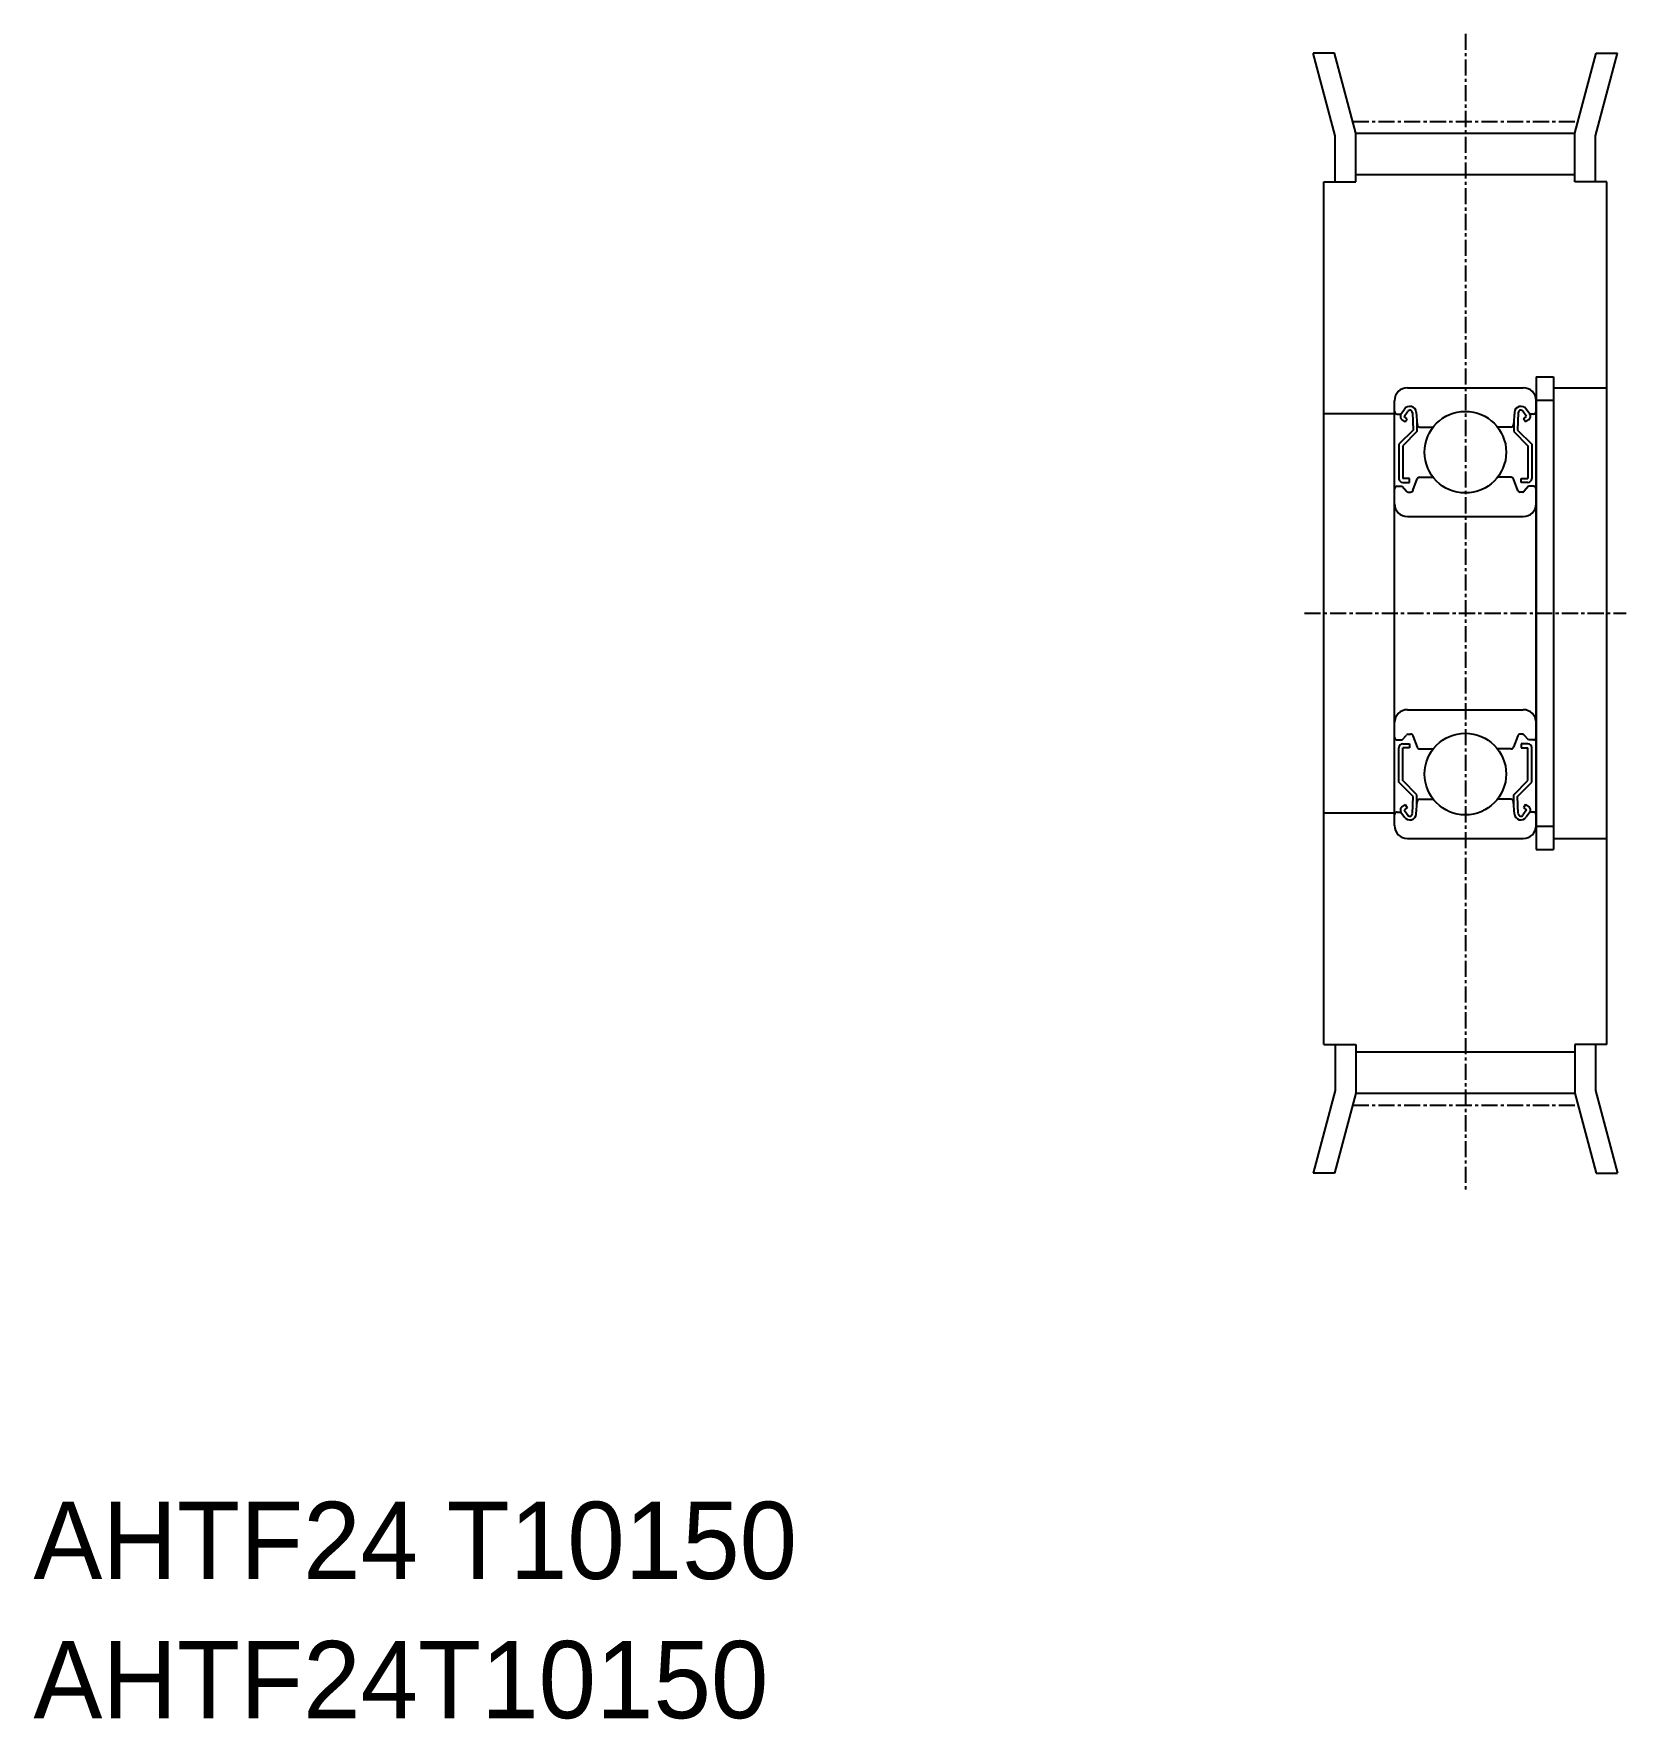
# Model space of a CAD drawing. Extents: x -286 to -162, y -61 to 70.
import ezdxf

# ---------------------------------------------------------------- set-up
doc = ezdxf.new("R2010")
doc.units = 0
doc.linetypes.add('CENTER', pattern=[2, 1.25, -0.25, 0.25, -0.25])
doc.layers.get('0').update_dxf_attribs({"linetype": 'CONTINUOUS'})
doc.layers.add('CENTER', color=1, linetype='CENTER')

msp = doc.modelspace()

# ---------------------------------------------------------------- linework, layer by layer
at = {"color": 7, "linetype": 'CONTINUOUS'}
for p, q in [((-184.94, 68.51), (-186.59, 68.51)), ((-184.87, 62.07), (-186.59, 68.51)), ((-183.27, 62.28), (-184.94, 68.51)), ((-166.27, 62.28), (-164.6, 68.51)), ((-164.67, 62.07), (-162.94, 68.51)), ((-164.6, 68.51), (-162.94, 68.51)), ((-184.87, 58.51), (-184.87, 62.07)), ((-183.27, 62.28), (-166.27, 62.28)), ((-183.27, 58.51), (-183.27, 62.28)), ((-166.27, 58.51), (-166.27, 62.28)), ((-164.67, 58.51), (-164.67, 62.07)), ((-183.27, 59.08), (-166.27, 59.08)), ((-185.77, 58.51), (-183.27, 58.51)), ((-185.77, -8.49), (-185.77, 58.51)), ((-163.77, 58.51), (-166.27, 58.51)), ((-163.77, -8.49), (-163.77, 58.51)), ((-169.27, 43.36), (-169.27, 6.66)), ((-169.27, 43.36), (-167.92, 43.36)), ((-167.92, 43.36), (-167.92, 6.66)), ((-179.27, 42.51), (-170.27, 42.51)), ((-167.92, 42.51), (-163.77, 42.51)), ((-180.27, 8.51), (-180.27, 41.51)), ((-179.77, 40.46), (-179.49, 40.86)), ((-179.52, 40.29), (-179.24, 40.69)), ((-178.88, 40.58), (-178.83, 39.23)), ((-178.58, 40.61), (-178.5, 39.64)), ((-170.96, 40.61), (-171.04, 39.64)), ((-170.66, 40.58), (-170.71, 39.23)), ((-170.02, 40.29), (-170.3, 40.69)), ((-169.77, 40.46), (-170.05, 40.86)), ((-169.27, 41.56), (-167.92, 41.56)), ((-169.27, 8.51), (-169.27, 41.51)), ((-185.77, 40.51), (-180.27, 40.51)), ((-180.07, 40.46), (-179.77, 40.46)), ((-179.45, 39.87), (-179.7, 40.04)), ((-179.28, 40.11), (-179.52, 40.29)), ((-179.45, 39.87), (-179.28, 40.11)), ((-178.53, 39.98), (-178.53, 39.11)), ((-178.3, 39.46), (-177.27, 39.46)), ((-171.24, 39.46), (-172.26, 39.46)), ((-171.01, 39.98), (-171.01, 39.11)), ((-170.26, 40.11), (-170.02, 40.29)), ((-170.09, 39.87), (-170.26, 40.11)), ((-170.09, 39.87), (-169.84, 40.04)), ((-169.47, 40.46), (-169.77, 40.46)), ((-178.83, 39.23), (-179.93, 38.13)), ((-179.93, 38.13), (-179.93, 35.46)), ((-178.53, 39.11), (-179.63, 38.01)), ((-179.63, 38.01), (-179.63, 35.46)), ((-171.01, 39.11), (-169.91, 38.01)), ((-170.71, 39.23), (-169.61, 38.13)), ((-169.91, 38.01), (-169.91, 35.46)), ((-169.61, 38.13), (-169.61, 35.46)), ((-179.11, 35.46), (-179.63, 35.46)), ((-179.11, 35.16), (-179.11, 35.46)), ((-178.84, 34.54), (-178.51, 35.43)), ((-178.32, 35.56), (-177.27, 35.56)), ((-171.21, 35.56), (-172.26, 35.56)), ((-170.7, 34.54), (-171.03, 35.43)), ((-170.43, 35.46), (-169.91, 35.46)), ((-170.43, 35.16), (-170.43, 35.46)), ((-180.07, 34.86), (-179.67, 34.86)), ((-179.67, 34.86), (-179.35, 34.48)), ((-179.63, 35.16), (-179.11, 35.16)), ((-179.2, 34.41), (-179.02, 34.41)), ((-170.34, 34.41), (-170.51, 34.41)), ((-169.91, 35.16), (-170.43, 35.16)), ((-169.87, 34.86), (-170.19, 34.48)), ((-169.47, 34.86), (-169.87, 34.86)), ((-179.27, 32.51), (-170.27, 32.51)), ((-179.27, 17.51), (-170.27, 17.51)), ((-180.07, 15.16), (-179.67, 15.16)), ((-179.93, 11.88), (-179.93, 14.56)), ((-179.67, 15.16), (-179.35, 15.54)), ((-179.63, 14.86), (-179.11, 14.86)), ((-179.63, 12.01), (-179.63, 14.56)), ((-179.11, 14.56), (-179.63, 14.56)), ((-179.2, 15.61), (-179.02, 15.61)), ((-179.11, 14.86), (-179.11, 14.56)), ((-178.84, 15.48), (-178.51, 14.59)), ((-178.32, 14.46), (-177.27, 14.46)), ((-171.21, 14.46), (-172.26, 14.46)), ((-170.7, 15.48), (-171.03, 14.59)), ((-170.34, 15.61), (-170.51, 15.61)), ((-170.43, 14.86), (-170.43, 14.56)), ((-169.91, 14.86), (-170.43, 14.86)), ((-170.43, 14.56), (-169.91, 14.56)), ((-169.87, 15.16), (-170.19, 15.54)), ((-169.91, 12.01), (-169.91, 14.56)), ((-169.47, 15.16), (-169.87, 15.16)), ((-169.61, 11.88), (-169.61, 14.56)), ((-178.83, 10.78), (-179.93, 11.88)), ((-178.53, 10.91), (-179.63, 12.01)), ((-171.01, 10.91), (-169.91, 12.01)), ((-170.71, 10.78), (-169.61, 11.88)), ((-178.88, 9.44), (-178.83, 10.78)), ((-178.53, 10.04), (-178.53, 10.91)), ((-178.3, 10.56), (-177.27, 10.56)), ((-171.24, 10.56), (-172.26, 10.56)), ((-171.01, 10.04), (-171.01, 10.91)), ((-170.66, 9.44), (-170.71, 10.78)), ((-185.77, 9.51), (-180.27, 9.51)), ((-180.07, 9.56), (-179.77, 9.56)), ((-179.77, 9.56), (-179.49, 9.16)), ((-179.45, 10.15), (-179.7, 9.98)), ((-179.28, 9.9), (-179.52, 9.73)), ((-179.52, 9.73), (-179.24, 9.33)), ((-179.45, 10.15), (-179.28, 9.9)), ((-178.58, 9.4), (-178.5, 10.38)), ((-170.96, 9.4), (-171.04, 10.38)), ((-170.02, 9.73), (-170.3, 9.33)), ((-170.09, 10.15), (-170.26, 9.9)), ((-170.26, 9.9), (-170.02, 9.73)), ((-170.09, 10.15), (-169.84, 9.98)), ((-169.77, 9.56), (-170.05, 9.16)), ((-169.47, 9.56), (-169.77, 9.56)), ((-169.27, 8.46), (-167.92, 8.46)), ((-179.27, 7.51), (-170.27, 7.51)), ((-169.27, 6.66), (-167.92, 6.66)), ((-167.92, 7.51), (-163.77, 7.51)), ((-185.77, -8.49), (-183.27, -8.49)), ((-184.87, -8.49), (-184.87, -12.06)), ((-183.27, -8.49), (-183.27, -12.27)), ((-183.27, -9.07), (-166.27, -9.07)), ((-166.27, -8.49), (-166.27, -12.27)), ((-163.77, -8.49), (-166.27, -8.49)), ((-164.67, -8.49), (-164.67, -12.06)), ((-184.87, -12.06), (-186.59, -18.49)), ((-183.27, -12.27), (-184.94, -18.49)), ((-183.27, -12.27), (-166.27, -12.27)), ((-166.27, -12.27), (-164.6, -18.49)), ((-164.67, -12.06), (-162.94, -18.49)), ((-184.94, -18.49), (-186.59, -18.49)), ((-164.6, -18.49), (-162.94, -18.49))]:
    msp.add_line(p, q, dxfattribs=at)
for centre in [(-174.77, 37.51), (-174.77, 12.51)]:
    msp.add_circle(centre, 3.17, dxfattribs=at)
for centre, radius, start, end in [((-179.27, 41.51), 1, 90, 180), ((-170.27, 41.51), 1, 0, 90), ((-180.07, 40.66), 0.2, 180, 270), ((-179.08, 40.57), 0.5, 5.065, 144.9356), ((-179.08, 40.57), 0.2, 2.1312, 144.9367), ((-170.46, 40.57), 0.5, 35.0644, 174.935), ((-170.46, 40.57), 0.2, 35.0633, 177.8688), ((-169.47, 40.66), 0.2, 270, 0), ((-179.52, 40.29), 0.3, 144.9356, 235.0377), ((-178.3, 39.66), 0.2, 185.065, 270), ((-171.24, 39.66), 0.2, 270, 354.935), ((-170.01, 40.29), 0.3, 304.9623, 35.0644), ((-179.63, 35.46), 0.3, 180, 270), ((-178.32, 35.36), 0.2, 90, 159.9703), ((-171.21, 35.36), 0.2, 20.0297, 90), ((-169.91, 35.46), 0.3, 270, 0), ((-180.07, 34.66), 0.2, 90, 180), ((-179.2, 34.61), 0.2, 219.997, 270), ((-179.02, 34.61), 0.2, 270, 339.9703), ((-170.51, 34.61), 0.2, 200.0297, 270), ((-170.34, 34.61), 0.2, 270, 320.003), ((-169.47, 34.66), 0.2, 0, 90), ((-179.27, 33.51), 1, 180, 270), ((-170.27, 33.51), 1, 270, 0), ((-179.27, 16.51), 1, 90, 180), ((-170.27, 16.51), 1, 0, 90), ((-180.07, 15.36), 0.2, 180, 270), ((-179.63, 14.56), 0.3, 90, 180), ((-179.2, 15.41), 0.2, 90, 140.003), ((-179.02, 15.41), 0.2, 20.0297, 90), ((-178.32, 14.66), 0.2, 200.0297, 270), ((-171.21, 14.66), 0.2, 270, 339.9703), ((-170.51, 15.41), 0.2, 90, 159.9703), ((-170.34, 15.41), 0.2, 39.997, 90), ((-169.91, 14.56), 0.3, 0, 90), ((-169.47, 15.36), 0.2, 270, 0), ((-178.3, 10.36), 0.2, 90, 174.935), ((-171.24, 10.36), 0.2, 5.065, 90), ((-180.07, 9.36), 0.2, 90, 180), ((-179.52, 9.73), 0.3, 124.9623, 215.0644), ((-179.08, 9.45), 0.5, 215.0644, 354.935), ((-179.08, 9.44), 0.2, 215.0633, 357.8688), ((-170.46, 9.45), 0.5, 185.065, 324.9356), ((-170.46, 9.44), 0.2, 182.1312, 324.9367), ((-170.01, 9.73), 0.3, 324.9356, 55.0377), ((-169.47, 9.36), 0.2, 0, 90), ((-179.27, 8.51), 1, 180, 270), ((-170.27, 8.51), 1, 270, 0)]:
    msp.add_arc(centre, radius, start, end, dxfattribs=at)
at = {"layer": 'CENTER', "color": 1, "linetype": 'CENTER'}
for p, q in [((-174.77, 70.01), (-174.77, -19.99)), ((-183.52, 63.2), (-166.02, 63.2)), ((-187.27, 25.01), (-162.27, 25.01)), ((-183.52, -13.19), (-166.02, -13.19))]:
    msp.add_line(p, q, dxfattribs=at)

# ---------------------------------------------------------------- texts
at = {"color": 7, "linetype": 'CONTINUOUS'}
for s, p in [('AHTF24 T10150', (-285.99, -50)), ('AHTF24T10150', (-285.99, -60.81))]:
    msp.add_text(s, height=6, dxfattribs=at).set_placement(p)

doc.saveas('drawing.dxf')
